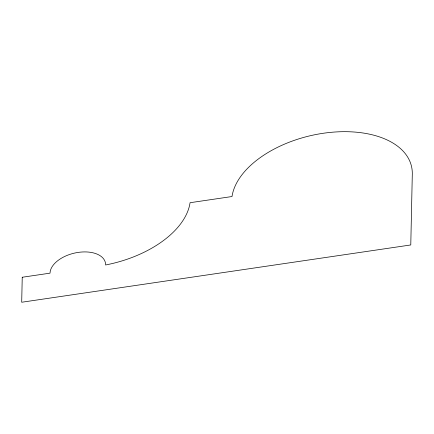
<?xml version="1.0" encoding="UTF-8"?>
<svg xmlns="http://www.w3.org/2000/svg" width="434" height="434" viewBox="0 0 434 434"><rect width="100%" height="100%" fill="white"/><g stroke="black" fill="none" stroke-linecap="round" stroke-linejoin="round"><path stroke-width="0.65" d="M22.237 277.25L21.7 302.243L410.776 244.955L412.3 174.142A91.97 53.013 -13.3 0 0 326.623 132.815A91.97 53.013 -13.3 0 0 232.016 196.531L190.059 202.711A92.111 53.094 -13.3 0 1 105.614 264.973A28.297 16.313 -13.3 0 0 78.18 252.404A28.297 16.313 -13.3 0 0 50.029 273.16L22.237 277.25"/></g></svg>
